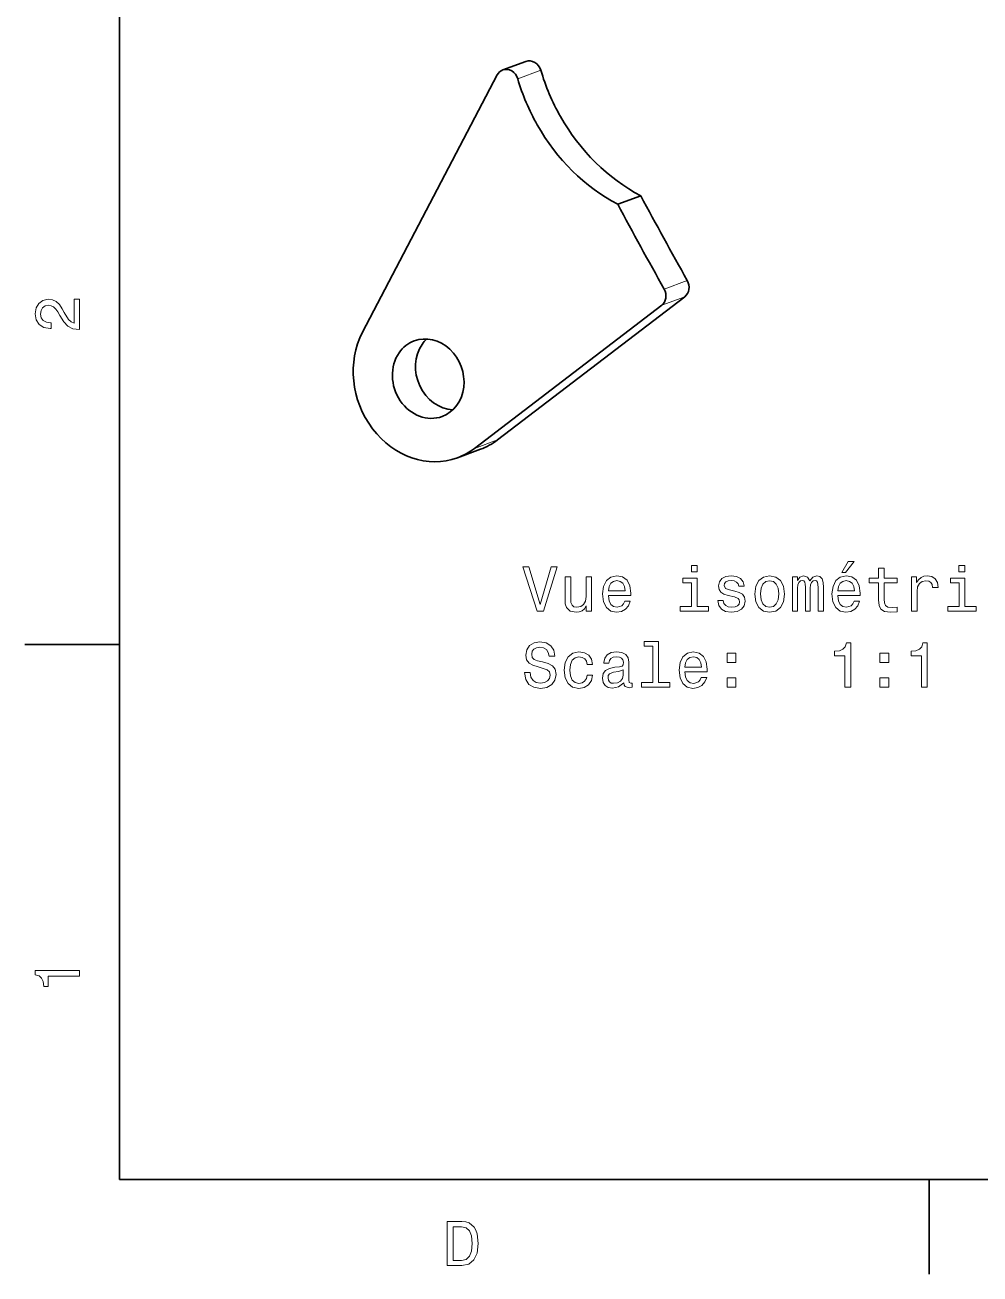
# Model space of a CAD drawing. Extents: x 0 to 297, y 0 to 210.
# Drawn here: x 2.5 to 78.3, y 2.5 to 101.7 of the extents above; entities that cross this region are included whole.
import ezdxf

# ---------------------------------------------------------------- set-up
doc = ezdxf.new("R2010")
doc.units = 0

msp = doc.modelspace()

# ---------------------------------------------------------------- linework, layer by layer
at = {"color": 7, "lineweight": 35}
for p, q in [((10, 200), (10, 10)), ((40.010643, 97.758026), (29.302155, 77.30117)), ((10, 10), (287, 10))]:
    msp.add_line(p, q, dxfattribs=at)
at = {"color": 7, "lineweight": 35, "ltscale": 0.048824}
for p, q in [((42.274879, 98.823517), (40.442989, 98.146622)), ((51.401703, 88.149017), (49.569813, 87.472122)), ((36.843674, 67.335541), (38.675564, 68.012436))]:
    msp.add_line(p, q, dxfattribs=at)
at = {"color": 7, "lineweight": 13, "ltscale": 0.048824}
for p, q in [((43.464542, 98.114319), (41.632652, 97.437424)), ((53.260876, 80.738373), (55.092766, 81.415276)), ((53.063892, 79.446831), (54.895782, 80.123734)), ((40.018951, 68.753448), (38.187061, 68.076546))]:
    msp.add_line(p, q, dxfattribs=at)
at = {"color": 7, "lineweight": 35, "ltscale": 0.46811}
for p, q in [((38.187061, 68.076546), (53.063892, 79.446831)), ((40.018951, 68.753448), (54.895782, 80.123734))]:
    msp.add_line(p, q, dxfattribs=at)
at = {"color": 7, "lineweight": 35, "ltscale": 0.1875}
for p, q in [((10, 52.5), (2.5, 52.5)), ((74.300003, 10), (74.300003, 2.5))]:
    msp.add_line(p, q, dxfattribs=at)
at = {"color": 7, "lineweight": 13}
for points in [[(6.833213, 77.519447), (6.833213, 79.925072), (6.399496, 79.925072), (6.399496, 78.023773), (6.162464, 78.129684), (5.965778, 78.311241), (5.607709, 78.871033), (5.456412, 79.168587), (5.239553, 79.501442), (4.987392, 79.738472), (4.689842, 79.874641), (4.351945, 79.925072), (3.928314, 79.839333), (3.595461, 79.602303), (3.383646, 79.239189), (3.307997, 78.770172), (3.393732, 78.286018), (3.630764, 77.91787), (4.009006, 77.680832), (4.508286, 77.600143), (4.578891, 77.600143), (4.578891, 78.059074), (4.538545, 78.059074), (4.195605, 78.104462), (3.943444, 78.240631), (3.782061, 78.457489), (3.726585, 78.744957), (3.777017, 79.03746), (3.903098, 79.254318), (4.099784, 79.395531), (4.346902, 79.445961), (4.578891, 79.41066), (4.775577, 79.314842), (4.947046, 79.153458), (5.098343, 78.931557), (5.259727, 78.634003), (5.572406, 78.139771), (5.90526, 77.791786), (6.308718, 77.585014), (6.818084, 77.519447)], [(44.296947, 58.665211), (43.419426, 55.684662), (42.516685, 58.665211), (42.037579, 58.665211), (43.167263, 55.160168), (43.671585, 55.160168), (44.776054, 58.665211)], [(55.891327, 58.781204), (55.422306, 58.781204), (55.422306, 58.276882), (55.891327, 58.276882)], [(67.359627, 58.236538), (67.657181, 58.236538), (68.358185, 59.093884), (67.863953, 59.093884)], [(70.294785, 57.399361), (70.294785, 56.042732), (70.325043, 55.603973), (70.466255, 55.301376), (70.748672, 55.124866), (71.227783, 55.064346), (71.752274, 55.089561), (71.752274, 55.472847), (71.368988, 55.442589), (71.021011, 55.482933), (70.834412, 55.609016), (70.753716, 55.820831), (70.738586, 56.118382), (70.738586, 57.399361), (71.752274, 57.399361), (71.752274, 57.777603), (70.738586, 57.777603), (70.738586, 58.569389), (70.294785, 58.569389), (70.294785, 57.777603), (69.528214, 57.777603), (69.528214, 57.399361)], [(77.143486, 58.781204), (76.674469, 58.781204), (76.674469, 58.276882), (77.143486, 58.276882)], [(47.499397, 57.868382), (47.055592, 57.868382), (47.055592, 56.304981), (47.005157, 55.941868), (46.858906, 55.679619), (46.631962, 55.518238), (46.334412, 55.467804), (46.097378, 55.508152), (45.946083, 55.629189), (45.860348, 55.83596), (45.840176, 56.128468), (45.840176, 57.868382), (45.39637, 57.868382), (45.39637, 56.088123), (45.411499, 55.730053), (45.50732, 55.432503), (45.799828, 55.160168), (46.268848, 55.064346), (46.521011, 55.099648), (46.737869, 55.190426), (46.924469, 55.346767), (47.075764, 55.573711), (47.075764, 55.160168), (47.499397, 55.160168)], [(48.83585, 56.385674), (50.611069, 56.385674), (50.616112, 56.592445), (50.535419, 57.172417), (50.313515, 57.606133), (49.960491, 57.868382), (49.49147, 57.964203), (49.032536, 57.863338), (48.679512, 57.580917), (48.452564, 57.121983), (48.371876, 56.516796), (48.447521, 55.896481), (48.674469, 55.442589), (49.022449, 55.160168), (49.476341, 55.064346), (49.869713, 55.12991), (50.192478, 55.301376), (50.429512, 55.573711), (50.565678, 55.936825), (50.126919, 55.936825), (50.03614, 55.735096), (49.905014, 55.583797), (49.531815, 55.462761), (49.244354, 55.518238), (49.027493, 55.694748), (48.886284, 55.982212), (48.83585, 56.370541)], [(48.83585, 56.758869), (48.891327, 57.106853), (49.027493, 57.364059), (49.234268, 57.520397), (49.506599, 57.575874), (49.773891, 57.520397), (49.980663, 57.364059), (50.106743, 57.106853), (50.152134, 56.758869)], [(55.876198, 55.533367), (55.876198, 57.777603), (54.736427, 57.777603), (54.736427, 57.399361), (55.432392, 57.399361), (55.432392, 55.533367), (54.524612, 55.533367), (54.524612, 55.160168), (56.794064, 55.160168), (56.794064, 55.533367)], [(58.881962, 56.738697), (58.453285, 56.839561), (58.135563, 56.955555), (58.029655, 57.192589), (58.059914, 57.359016), (58.165825, 57.480053), (58.337292, 57.555702), (58.584412, 57.58596), (58.821442, 57.555702), (59.008041, 57.464924), (59.129082, 57.328754), (59.179512, 57.147198), (59.613228, 57.147198), (59.613228, 57.157288), (59.537582, 57.485096), (59.330811, 57.742302), (59.008041, 57.903683), (58.584412, 57.964203), (58.155739, 57.903683), (57.843056, 57.737259), (57.64637, 57.490139), (57.585854, 57.17746), (57.631241, 56.874866), (57.772449, 56.663048), (58.00444, 56.511753), (58.342335, 56.405846), (58.836571, 56.284809), (59.139168, 56.158726), (59.219856, 56.057861), (59.250114, 55.906567), (59.204727, 55.719967), (59.083691, 55.578754), (58.887005, 55.487976), (58.624756, 55.457718), (58.347382, 55.487976), (58.145649, 55.593884), (58.009483, 55.765354), (57.954006, 56.002388), (57.525333, 56.002388), (57.59594, 55.59893), (57.802711, 55.306423), (58.13052, 55.12991), (58.584412, 55.064346), (59.058472, 55.12991), (59.406456, 55.306423), (59.618271, 55.58884), (59.69392, 55.956997), (59.638443, 56.274719), (59.482105, 56.491581), (59.224899, 56.63279)], [(60.460491, 56.511753), (60.541183, 55.896481), (60.77317, 55.442589), (61.141327, 55.160168), (61.635563, 55.064346), (62.124756, 55.160168), (62.492912, 55.437546), (62.724899, 55.891438), (62.810635, 56.511753), (62.724899, 57.127026), (62.492912, 57.58596), (62.124756, 57.863338), (61.635563, 57.964203), (61.141327, 57.863338), (60.77317, 57.580917), (60.541183, 57.127026)], [(60.914383, 56.516796), (60.95977, 56.970688), (61.100983, 57.298496), (61.327927, 57.500225), (61.635563, 57.570831), (61.938156, 57.500225), (62.1651, 57.303539), (62.306313, 56.970688), (62.356743, 56.516796), (62.306313, 56.057861), (62.1651, 55.72501), (61.938156, 55.523281), (61.635563, 55.457718), (61.327927, 55.523281), (61.100983, 55.72501), (60.95977, 56.057861)], [(63.451126, 55.160168), (63.859627, 55.160168), (63.859627, 56.970688), (63.884842, 57.243019), (63.960495, 57.439705), (64.076485, 57.555702), (64.227783, 57.601089), (64.348824, 57.560745), (64.429512, 57.459881), (64.469856, 57.28841), (64.484985, 57.061466), (64.484985, 55.160168), (64.868271, 55.160168), (64.868271, 56.970688), (64.893494, 57.237976), (64.969139, 57.434662), (65.090179, 57.555702), (65.24147, 57.601089), (65.362511, 57.560745), (65.443199, 57.459881), (65.493637, 57.061466), (65.493637, 55.160168), (65.902138, 55.160168), (65.902138, 57.031204), (65.876923, 57.419533), (65.796227, 57.717083), (65.634842, 57.89864), (65.372597, 57.964203), (65.064957, 57.863338), (64.827927, 57.570831), (64.641327, 57.858295), (64.328644, 57.964203), (64.041183, 57.863338), (63.844498, 57.580917), (63.844498, 57.868382), (63.451126, 57.868382)], [(67.051987, 56.385674), (68.827209, 56.385674), (68.832245, 56.592445), (68.751556, 57.172417), (68.529655, 57.606133), (68.176628, 57.868382), (67.707611, 57.964203), (67.248672, 57.863338), (66.895653, 57.580917), (66.668701, 57.121983), (66.588013, 56.516796), (66.663666, 55.896481), (66.89061, 55.442589), (67.238586, 55.160168), (67.692482, 55.064346), (68.085854, 55.12991), (68.408615, 55.301376), (68.645653, 55.573711), (68.781815, 55.936825), (68.343056, 55.936825), (68.252274, 55.735096), (68.121155, 55.583797), (67.747955, 55.462761), (67.460495, 55.518238), (67.243637, 55.694748), (67.102425, 55.982212), (67.051987, 56.370541)], [(67.051987, 56.758869), (67.107468, 57.106853), (67.243637, 57.364059), (67.450409, 57.520397), (67.72274, 57.575874), (67.990028, 57.520397), (68.1968, 57.364059), (68.322884, 57.106853), (68.368271, 56.758869)], [(72.90213, 55.160168), (73.345932, 55.160168), (73.345932, 56.708439), (73.391327, 57.081638), (73.527496, 57.34893), (73.749397, 57.510311), (74.046944, 57.565788), (74.268845, 57.530483), (74.435272, 57.429619), (74.536133, 57.258152), (74.571442, 57.026161), (75.020287, 57.026161), (74.95977, 57.434662), (74.793343, 57.727169), (74.515961, 57.903683), (74.137726, 57.964203), (73.880516, 57.923855), (73.658615, 57.82299), (73.461929, 57.651524), (73.305588, 57.419533), (73.305588, 57.868382), (72.90213, 57.868382)], [(77.128357, 55.533367), (77.128357, 57.777603), (75.988586, 57.777603), (75.988586, 57.399361), (76.684555, 57.399361), (76.684555, 55.533367), (75.776772, 55.533367), (75.776772, 55.160168), (78.046219, 55.160168), (78.046219, 55.533367)], [(42.622593, 50.268238), (42.163662, 50.268238), (42.264526, 49.733654), (42.516685, 49.340282), (42.905014, 49.103252), (43.429512, 49.017517), (43.948963, 49.098209), (44.337292, 49.32011), (44.584412, 49.668095), (44.67519, 50.127026), (44.599541, 50.540573), (44.387726, 50.807861), (44.044785, 50.984375), (43.58585, 51.115501), (43.192478, 51.211323), (42.935276, 51.322273), (42.789021, 51.483654), (42.743633, 51.735817), (42.789021, 51.962761), (42.920143, 52.134232), (43.121876, 52.250225), (43.39925, 52.290573), (43.681671, 52.240139), (43.903576, 52.103973), (44.049828, 51.877026), (44.120434, 51.569389), (44.579369, 51.569389), (44.579369, 51.579475), (44.498676, 52.053539), (44.261642, 52.406567), (43.888443, 52.628468), (43.384121, 52.704117), (42.930233, 52.628468), (42.577206, 52.416653), (42.350262, 52.088844), (42.269569, 51.665211), (42.335129, 51.286968), (42.526772, 51.029766), (42.829369, 50.858295), (43.242912, 50.727173), (43.651413, 50.611176), (43.959049, 50.500225), (44.145649, 50.338844), (44.211212, 50.076595), (44.150692, 49.809303), (43.994354, 49.607574), (43.75732, 49.481495), (43.449684, 49.441147), (43.106743, 49.496624), (42.844498, 49.658009), (42.67807, 49.920254)], [(52.366112, 52.361176), (52.366112, 49.486538), (51.453285, 49.486538), (51.453285, 49.113338), (53.717697, 49.113338), (53.717697, 49.486538), (52.809914, 49.486538), (52.809914, 52.734375), (51.670143, 52.734375), (51.670143, 52.361176)], [(67.616829, 49.113338), (68.075768, 49.113338), (68.075768, 52.638554), (67.732826, 52.638554), (67.642044, 52.330917), (67.460495, 52.124146), (67.183113, 52.003109), (66.799828, 51.962761), (66.799828, 51.604694), (67.616829, 51.604694)], [(73.688873, 49.113338), (74.147812, 49.113338), (74.147812, 52.638554), (73.804871, 52.638554), (73.714096, 52.330917), (73.532532, 52.124146), (73.255157, 52.003109), (72.871872, 51.962761), (72.871872, 51.604694), (73.688873, 51.604694)], [(47.136284, 50.923859), (47.575043, 50.923859), (47.484268, 51.327316), (47.267406, 51.645039), (46.929512, 51.841724), (46.490749, 51.917374), (46.006599, 51.816509), (45.638443, 51.534088), (45.406456, 51.075153), (45.325764, 50.459881), (45.401413, 49.849651), (45.628357, 49.39576), (45.986427, 49.113338), (46.47562, 49.017517), (46.90934, 49.093166), (47.247234, 49.304981), (47.479221, 49.637833), (47.580086, 50.081638), (47.156456, 50.081638), (47.080807, 49.799217), (46.939598, 49.587402), (46.737869, 49.45628), (46.490749, 49.415932), (46.183113, 49.481495), (45.961212, 49.683224), (45.825043, 50.011032), (45.779655, 50.47501), (45.825043, 50.928902), (45.966255, 51.25671), (46.193199, 51.458439), (46.490749, 51.529045), (46.752998, 51.483654), (46.949684, 51.367661), (47.080807, 51.176018)], [(50.056313, 49.466366), (50.056313, 49.451233), (50.081528, 49.279766), (50.157177, 49.158726), (50.474899, 49.062904), (50.722019, 49.103252), (50.722019, 49.44619), (50.616112, 49.431061), (50.474899, 49.496624), (50.449684, 49.698353), (50.449684, 51.100368), (50.389164, 51.458439), (50.212654, 51.710602), (49.905014, 51.861897), (49.471298, 51.917374), (49.047668, 51.856853), (48.734985, 51.685383), (48.5383, 51.418095), (48.47274, 51.065067), (48.47274, 51.034809), (48.871155, 51.034809), (48.906456, 51.246624), (49.017406, 51.397919), (49.198963, 51.488697), (49.456169, 51.524002), (49.703285, 51.498787), (49.879799, 51.423138), (49.985706, 51.292011), (50.021011, 51.110458), (50.000835, 50.89864), (49.920143, 50.792732), (49.718414, 50.742302), (49.340172, 50.701954), (48.906456, 50.611176), (48.59882, 50.449795), (48.417263, 50.197632), (48.361786, 49.824432), (48.41222, 49.491581), (48.568562, 49.244461), (48.820721, 49.088123), (49.168705, 49.032646), (49.637726, 49.138554)], [(54.907898, 50.338844), (56.683113, 50.338844), (56.688156, 50.545616), (56.607464, 51.125587), (56.385563, 51.559303), (56.032539, 51.821552), (55.563515, 51.917374), (55.104584, 51.816509), (54.751556, 51.534088), (54.524612, 51.075153), (54.44392, 50.469967), (54.519569, 49.849651), (54.746513, 49.39576), (55.094498, 49.113338), (55.548386, 49.017517), (55.941757, 49.08308), (56.264526, 49.254547), (56.501556, 49.526882), (56.637726, 49.889996), (56.198963, 49.889996), (56.108185, 49.688267), (55.977062, 49.536968), (55.603863, 49.415932), (55.316399, 49.471409), (55.099541, 49.647919), (54.958328, 49.935383), (54.907898, 50.323711)], [(58.251556, 51.07011), (58.947525, 51.07011), (58.947525, 51.821552), (58.251556, 51.821552)], [(70.395645, 51.07011), (71.091614, 51.07011), (71.091614, 51.821552), (70.395645, 51.821552)], [(54.907898, 50.71204), (54.963371, 51.060024), (55.099541, 51.31723), (55.306313, 51.473568), (55.578648, 51.529045), (55.84594, 51.473568), (56.052711, 51.31723), (56.178791, 51.060024), (56.224182, 50.71204)], [(50.005882, 50.061466), (49.945362, 49.799217), (49.783978, 49.597488), (49.541904, 49.466366), (49.244354, 49.420975), (49.052711, 49.44619), (48.916542, 49.526882), (48.830807, 49.668095), (48.805592, 49.86478), (48.825764, 50.041294), (48.906456, 50.167374), (49.229221, 50.308582), (49.637726, 50.369102), (50.005882, 50.490139)], [(58.251556, 49.113338), (58.947525, 49.113338), (58.947525, 49.86478), (58.251556, 49.86478)], [(70.395645, 49.113338), (71.091614, 49.113338), (71.091614, 49.86478), (70.395645, 49.86478)], [(6.833213, 26.159222), (6.833213, 26.618156), (3.307997, 26.618156), (3.307997, 26.275217), (3.615634, 26.184439), (3.822406, 26.002882), (3.943444, 25.725506), (3.98379, 25.34222), (4.341859, 25.34222), (4.341859, 26.159222)], [(37.194958, 6.666787), (36.029972, 6.666787), (36.029972, 3.166787), (37.194958, 3.166787), (37.744667, 3.277738), (38.153168, 3.615634), (38.405331, 4.165346), (38.496109, 4.916787), (38.415417, 5.683357), (38.314552, 5.985951), (38.173344, 6.228026), (37.764839, 6.555836), (37.497551, 6.636527)], [(37.159653, 6.248199), (37.542938, 6.17255), (37.805187, 5.940562), (37.961525, 5.527017), (38.011959, 4.916787), (37.956482, 4.326729), (37.800144, 3.913184), (37.532852, 3.666066), (37.159653, 3.585375), (36.498989, 3.585375), (36.498989, 6.248199)]]:
    msp.add_lwpolyline(points, close=True, dxfattribs=at)
at = {"color": 7, "lineweight": 35}
for centre, radius, start, end in [((58.302002, 102.341652), 17.375788, 196.394225, 209.544456), ((60.133892, 103.018555), 17.375788, 196.394225, 209.544456), ((452.365112, 303.871765), 457.244759, 208.246679, 209.208916), ((454.207886, 304.553406), 457.256607, 208.246556, 209.20878)]:
    msp.add_arc(centre, radius, start, end, dxfattribs=at)
for centre, major_axis, ratio, start_param, end_param in [((40.789619, 97.208618), (0.346603, -0.938011), 0.872711, 1.493139714, 3.141623049), ((42.62151, 97.885521), (0.346603, -0.938011), 0.872711, 1.493139714, 3.141623049), ((40.789619, 97.208618), (0.346603, -0.938011), 0.872711, 3.141623049, 3.809140481), ((56.1506, 101.44355), (5.54612, -14.034641), 0.867575, 4.87290627, 5.49293142), ((54.31871, 100.766647), (5.54612, -14.034641), 0.867575, 4.87290627, 5.49293142), ((54.348652, 80.951141), (0.346603, -0.938011), 0.872711, 0.262463362, 1.749194783), ((52.516762, 80.274239), (0.346603, -0.938011), 0.872711, 0.262463362, 1.749194783), ((34.521286, 73.620163), (2.322243, -6.284676), 0.872711, 3.809140481, 6.283212162), ((34.521286, 73.620163), (1.109131, -3.00164), 0.872711, 3.141576567, 3.693864711), ((34.521286, 73.620163), (1.109131, -3.00164), 0.872711, 6.283169221, 9.424761875), ((36.353172, 74.297066), (1.109131, -3.00164), 0.872711, 3.499082356, 3.693864711), ((34.521286, 73.620163), (1.109131, -3.00164), 0.872711, 3.693864711, 6.283169221), ((36.353172, 74.297066), (1.109131, -3.00164), 0.872711, 3.693864711, 5.925961151), ((36.353172, 74.297066), (2.322243, -6.284676), 0.872711, 0.000026855, 0.262463362), ((34.521286, 73.620163), (2.322243, -6.284676), 0.872711, 0.000026855, 0.262463362)]:
    msp.add_ellipse(centre, major_axis=major_axis, ratio=ratio, start_param=start_param, end_param=end_param, dxfattribs=at)

doc.saveas('drawing.dxf')
